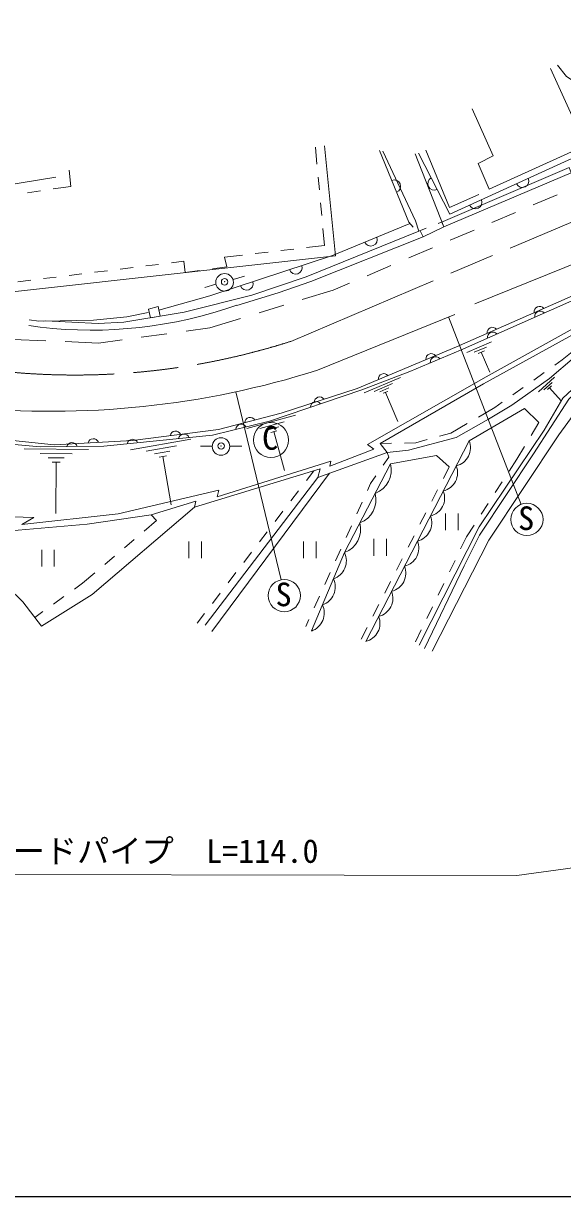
# Model space of a CAD drawing. Units: millimetres, scale not verified. Extents: x 40000 to 680000, y 20000 to 380000.
# Drawn here: x 307210 to 349018, y 205000 to 295983 of the extents above; entities that cross this region are included whole.
import ezdxf
from ezdxf.enums import TextEntityAlignment as Align

# ---------------------------------------------------------------- set-up
doc = ezdxf.new("R2010")
doc.units = ezdxf.units.MM
doc.header["$LTSCALE"] = 1000
doc.header["$PDMODE"] = 32
doc.header["$PDSIZE"] = 500
doc.linetypes.add('CHAIN', pattern=[18.5, 12, -1.5, 3.5, -1.5])
for name, color, linetype, lineweight in [('M-BGD', 7, 'Continuous', 13), ('M-BMK', 2, 'CHAIN', 13), ('M-STR-HTXT', 7, 'Continuous', 13), ('M-TTL-BAND', 7, 'Continuous', 25)]:
    doc.layers.add(name, color=color, linetype=linetype, lineweight=lineweight)
doc.styles.add('@ＭＳ ゴシック', font='')
doc.styles.add('ＭＳ ゴシック', font='')
doc.styles.get('@ＭＳ ゴシック').set_extended_font_data('@MS Gothic')
doc.styles.get('ＭＳ ゴシック').set_extended_font_data('MS Gothic')

msp = doc.modelspace()

# ---------------------------------------------------------------- linework, layer by layer
at = {"layer": 'M-BGD'}
for p, q in [((329972, 285069), (329849, 286391)), ((337593, 285871), (339801, 280200)), ((339952, 280694), (349537, 284801)), ((310757, 284592), (310892, 283349)), ((330158, 283078), (330065, 284074)), ((308522, 283002), (307533, 282858)), ((310892, 283349), (309512, 283147)), ((330344, 281087), (330251, 282082)), ((346752, 281908), (348592, 282692)), ((343532, 280536), (345372, 281320)), ((339372, 280464), (339952, 280694)), ((330560, 278770), (330437, 280091)), ((337862, 279865), (338443, 280095)), ((338203, 279443), (337976, 279910)), ((339801, 280200), (338203, 279443)), ((340312, 279165), (342152, 279949)), ((327178, 278367), (328171, 278486)), ((329164, 278604), (330560, 278770)), ((337092, 277793), (338932, 278577)), ((318687, 277420), (319648, 277539)), ((319648, 277539), (319749, 276657)), ((322803, 277847), (324199, 278013)), ((322987, 277102), (322803, 277847)), ((325192, 278131), (326185, 278249)), ((312732, 276683), (313725, 276805)), ((314717, 276928), (315710, 277051)), ((316702, 277174), (317694, 277297)), ((319749, 276657), (320873, 276812)), ((321864, 276948), (322987, 277102)), ((333872, 276422), (335712, 277206)), ((306778, 275945), (307770, 276068)), ((308763, 276191), (309755, 276314)), ((310747, 276437), (311740, 276560)), ((321264, 275498), (322142, 275750)), ((323468, 276130), (324346, 276382)), ((331223, 275294), (332492, 275834)), ((317715, 273758), (321676, 274853)), ((328831, 274564), (331223, 275294)), ((325483, 273542), (327396, 274126)), ((307643, 273007), (308405, 272890)), ((321656, 272375), (324048, 273105)), ((330018, 269095), (340653, 273418)), ((345797, 258679), (340168, 273221)), ((307636, 272568), (308513, 272419)), ((319816, 272124), (321656, 272375)), ((306374, 271483), (308948, 271373)), ((310447, 271309), (313022, 271199)), ((313022, 271199), (314862, 271450)), ((316348, 271652), (318330, 271922)), ((341592, 270465), (343517, 271278)), ((342155, 270476), (343117, 270882)), ((342477, 270385), (342958, 270588)), ((342717, 270487), (343368, 268947)), ((349001, 269891), (349899, 270613)), ((348422, 269482), (349001, 269891)), ((333628, 267341), (336454, 268536)), ((346788, 268328), (347605, 268905)), ((347150, 267408), (348403, 268545)), ((334414, 267451), (335827, 268049)), ((334847, 267412), (335554, 267711)), ((345154, 267175), (345971, 267751)), ((347577, 267567), (348203, 268136)), ((347847, 267584), (348160, 267868)), ((348004, 267726), (348914, 266724)), ((327199, 252835), (323692, 267417)), ((335103, 267298), (335457, 267448)), ((335280, 267373), (336236, 265112)), ((343758, 266189), (344337, 266598)), ((342488, 265453), (343758, 266189)), ((324530, 264567), (328306, 265598)), ((325543, 264573), (327431, 265089)), ((340353, 264216), (341623, 264952)), ((346590, 264033), (347184, 265023)), ((326084, 264450), (327028, 264708)), ((326388, 264263), (326860, 264392)), ((326624, 264328), (327449, 261307)), ((339483, 263972), (340353, 264216)), ((307275, 262980), (312245, 262929)), ((315512, 262920), (320198, 263739)), ((316738, 262813), (319081, 263222)), ((320933, 263209), (321847, 263210)), ((323226, 263209), (324140, 263210)), ((333752, 248052), (341779, 263618)), ((334874, 263402), (335762, 263420)), ((336762, 263441), (337651, 263459)), ((337651, 263459), (338520, 263703)), ((345481, 262186), (346075, 263176)), ((308514, 262636), (310999, 262611)), ((309132, 262298), (310375, 262286)), ((317378, 262602), (318550, 262807)), ((317726, 262341), (318312, 262444)), ((318019, 262392), (318674, 258643)), ((335116, 261734), (335536, 262348)), ((335536, 262348), (335414, 262699)), ((344885, 261268), (345481, 262186)), ((309439, 261964), (310061, 261958)), ((309750, 261961), (309710, 257985)), ((329159, 260534), (329728, 261277)), ((339783, 260701), (340238, 261591)), ((321294, 249308), (330036, 260780)), ((321821, 248822), (330942, 261104)), ((333890, 259763), (334131, 260294)), ((334131, 260294), (334551, 260908)), ((343794, 259592), (344339, 260430)), ((327943, 258947), (328551, 259741)), ((338871, 258921), (339327, 259811)), ((333063, 257941), (333476, 258852)), ((342704, 257915), (343249, 258753)), ((317523, 257429), (317118, 257861)), ((326727, 257359), (327335, 258153)), ((337959, 257141), (338415, 258031)), ((339950, 257985), (339950, 256685)), ((340925, 256685), (340925, 257985)), ((316564, 256615), (317523, 257429)), ((332237, 256120), (332650, 257031)), ((341562, 256159), (342159, 257077)), ((315040, 255320), (315802, 255968)), ((320042, 255801), (320042, 254501)), ((321017, 254501), (321017, 255801)), ((325511, 255771), (326119, 256565)), ((328929, 255801), (328929, 254501)), ((329904, 254501), (329904, 255801)), ((334390, 256000), (334390, 254700)), ((335365, 254700), (335365, 256000)), ((337048, 255361), (337503, 256251)), ((341117, 255241), (341562, 256159)), ((308623, 255156), (308623, 253856)), ((309598, 253856), (309598, 255156)), ((324295, 254183), (324903, 254977)), ((331411, 254299), (331824, 255209)), ((313515, 254026), (314278, 254673)), ((336136, 253581), (336592, 254471)), ((340244, 253442), (340681, 254341)), ((311794, 252565), (312753, 253379)), ((323079, 252595), (323687, 253389)), ((330585, 252477), (330998, 253388)), ((311164, 252113), (311794, 252565)), ((335224, 251801), (335680, 252691)), ((339371, 251642), (339808, 252542)), ((309537, 250950), (310350, 251531)), ((321863, 251007), (322471, 251801)), ((329758, 250656), (330171, 251567)), ((308093, 249917), (308724, 250368)), ((320686, 249471), (321255, 250214)), ((334312, 250021), (334768, 250911)), ((338499, 249843), (338935, 250742)), ((329104, 249214), (329345, 249745)), ((333401, 248241), (333857, 249131)), ((337617, 248025), (338062, 248943))]:
    msp.add_line(p, q, dxfattribs=at)
for points in [[(342204, 274239), (374309, 287191), (386349, 292207)], [(343331, 283141), (350799, 286510), (348096, 292492)], [(356087, 288267), (355483, 290173), (354420, 290606), (352961, 290354), (350655, 291020), (349321, 291867), (348637, 292750)], [(342007, 289357), (343628, 285708), (342466, 285114), (343331, 283141)], [(337854, 285925), (340268, 281186), (351546, 286339), (356087, 288267)], [(309723, 284071), (304007, 283139), (304129, 282287), (301335, 282040), (302183, 274707), (331410, 277952), (330557, 286502)], [(337427, 280182), (337099, 280571), (334823, 286132)], [(337862, 279865), (337615, 280673), (335075, 286078)], [(338412, 286168), (340241, 281718), (342529, 282727)], [(349537, 284801), (349699, 284405), (339801, 280200), (339661, 280578)], [(371883, 284575), (340807, 270913), (333096, 267674), (327186, 265746), (322340, 264503), (315656, 263638), (309584, 263314), (303909, 263909), (297567, 264755), (290271, 265999), (280614, 267584), (272705, 268935), (265516, 270034), (262531, 270395)], [(372107, 284332), (364323, 280945), (341092, 270647), (337165, 268999), (333441, 267569), (326283, 265143), (321875, 264062), (313434, 263209), (308510, 263137), (303357, 263618), (298132, 264326), (292343, 265287), (263227, 270063)], [(289917, 259797), (290267, 259975), (298063, 258858), (297162, 258005), (308005, 257669), (307086, 257129), (314545, 257939), (322355, 259777), (322220, 259264), (331057, 262047), (330976, 261642), (334381, 262966), (333894, 263317), (343083, 268587), (350298, 272587), (356081, 275911), (356352, 275587), (356379, 273830), (359351, 275154), (365459, 277613), (365000, 279235), (373431, 282478)], [(321676, 274853), (331171, 277987), (337117, 280438)], [(308405, 272890), (308910, 272908), (313000, 272710), (315000, 272818), (319675, 273584), (324918, 274908), (329133, 276340), (337862, 279865)], [(338203, 279443), (329492, 275972), (326952, 275080), (323755, 274121)], [(290974, 259398), (296850, 258429), (296219, 257420), (305417, 257078), (304985, 256538), (312146, 257159), (317118, 257861), (320578, 258943), (320469, 258456), (330226, 261429), (330036, 260780), (335414, 262699), (334874, 263402), (342900, 268023), (354845, 274617), (355899, 273293), (358629, 274185)], [(335414, 262699), (337083, 262878), (340758, 263878), (343272, 265283), (345082, 266391), (348001, 268445), (349947, 270094), (352325, 271958), (354028, 273580), (354845, 274617)], [(308765, 272903), (312632, 272961), (315227, 273231), (316884, 273573)], [(337887, 247755), (342562, 256943), (347589, 264429), (349048, 266915), (351967, 269644), (353426, 270969), (354859, 271509), (354994, 271185), (353345, 270401), (349508, 266834), (346778, 262591), (342589, 256294), (341400, 253916), (338319, 247511)], [(338914, 247295), (343292, 255916), (348724, 264077), (351021, 267239), (354264, 270293)], [(341779, 263618), (346076, 266131), (347184, 265023)], [(335671, 261834), (339238, 262483), (340238, 261591)], [(329536, 248863), (332104, 254943), (335671, 261834)], [(289475, 259963), (296219, 257420), (302236, 254916), (302741, 254699), (304876, 253321), (307173, 251132), (308605, 249240), (312551, 251700), (320469, 258456)]]:
    msp.add_lwpolyline(points, dxfattribs=at)
msp.add_lwpolyline([(317064, 273156), (316902, 273826), (317659, 274024), (317816, 273279)], close=True, dxfattribs=at)
for centre, radius in [((322808, 275903), 683), ((326403, 263674), 1365), ((322529, 263173), 683), ((346254, 257516), 1250), ((327438, 251608), 1250)]:
    msp.add_circle(centre, radius, dxfattribs=at)
for centre, radius, start, end in [((339061, 283555), 500, 116.9991, 296.9991), ((345907, 283763), 500, 204.55419, 24.55419), ((335961, 283351), 500, 292.25866, 112.25866), ((342269, 282100), 500, 204.55419, 24.55419), ((334144, 279212), 500, 202.3976, 22.3976), ((328323, 277047), 500, 198.27171, 18.27171), ((324525, 275793), 500, 198.27171, 18.27171), ((312425, 306476), 34281, 263.44764, 289.29964), ((347238, 273612), 417, 39.9925, 187.4721), ((347270, 273258), 417, 40.16624, 187.64583), ((343576, 272002), 417, 39.9925, 187.4721), ((343613, 271637), 417, 40.16624, 187.64583), ((338840, 269960), 417, 39.04147, 186.52106), ((339174, 269715), 417, 39.0292, 186.50879), ((309402, 334064), 68162, 264.31984, 287.60537), ((335153, 268411), 417, 39.04147, 186.52106), ((329900, 266246), 417, 34.98307, 182.46266), ((330177, 266599), 417, 34.32754, 181.80713), ((324107, 264489), 417, 30.03902, 177.51861), ((324792, 265012), 417, 30.64672, 178.12631), ((319013, 263955), 417, 23.63218, 171.11177), ((319656, 263721), 417, 22.02932, 169.50891), ((310974, 263057), 417, 17.09862, 164.57821), ((312626, 263360), 417, 19.31761, 166.7972), ((315676, 263319), 417, 22.02932, 169.50891), ((340434, 263080), 1448, 283.62269, 21.82378), ((333813, 261340), 1923, 290.35819, 14.90539), ((339431, 261134), 1448, 283.62269, 21.82378), ((332624, 259043), 1923, 290.35819, 14.90539), ((338428, 259188), 1448, 283.62269, 21.82378), ((337424, 257242), 1448, 283.62269, 21.82378), ((331435, 256746), 1923, 290.35819, 14.90539), ((336421, 255297), 1448, 283.62269, 21.82378), ((330791, 254303), 1460, 288.22366, 25.99524), ((335418, 253351), 1448, 283.62269, 21.82378), ((329936, 252276), 1460, 288.22366, 25.99524), ((334415, 251405), 1448, 283.62269, 21.82378), ((329080, 250249), 1460, 288.22366, 25.99524), ((333411, 249459), 1448, 283.62269, 21.82378)]:
    msp.add_arc(centre, radius, start, end, dxfattribs=at)
for p in [(322809, 275945), (322542, 263213)]:
    msp.add_point(p, dxfattribs=at)
at = {"layer": 'M-BMK'}
msp.add_lwpolyline([(327941, 271326), (354665, 282682), (373019, 290079), (386999, 295983)], dxfattribs=at)
msp.add_arc((311194, 323714), 55000, 260.67449, 287.72828, dxfattribs=at)
at = {"layer": 'M-STR-HTXT'}
msp.add_lwpolyline([(265961, 231767), (291855, 229997), (345486, 229906), (390536, 236084)], dxfattribs=at)
at = {"layer": 'M-TTL-BAND'}
msp.add_line((40000, 205000), (579000, 205000), dxfattribs=at)

# ---------------------------------------------------------------- texts
at = {"layer": 'M-BGD'}
for s, style, p in [('C', '@ＭＳ ゴシック', (325716, 262368)), ('S', 'ＭＳ ゴシック', (345576, 256142)), ('S', 'ＭＳ ゴシック', (326759, 250234))]:
    msp.add_text(s, height=1833, dxfattribs=dict(at, style=style)).set_placement(p, align=Align.BOTTOM_LEFT)
at = {"layer": 'M-STR-HTXT', "style": 'ＭＳ ゴシック'}
msp.add_text('ガードパイプ\u3000L=114.0', height=1833, dxfattribs=at).set_placement((303868, 230332), align=Align.BOTTOM_LEFT)

doc.saveas('drawing.dxf')
